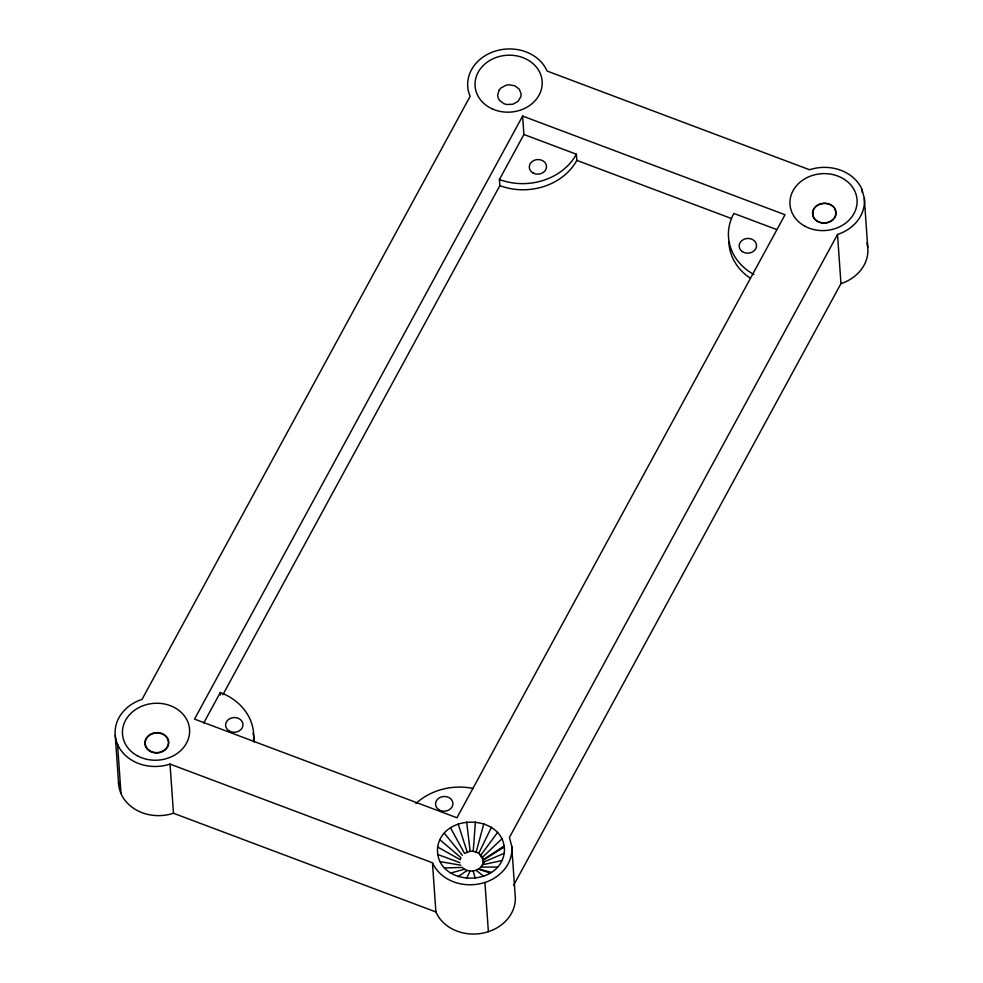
<?xml version="1.0" encoding="UTF-8"?>
<svg xmlns="http://www.w3.org/2000/svg" width="983" height="983" viewBox="0 0 983 983"><rect width="100%" height="100%" fill="white"/><g stroke="black" fill="none" stroke-linecap="round" stroke-linejoin="round"><path stroke-width="1.47" d="M504.23 853.305C508.1 815.251 443.554 810.803 437.656 847.014C433.859 885.351 498.246 889.234 504.23 853.305L483.255 862.263C481.437 871.454 468.326 873.924 462.317 867.424L444.242 867.964M483.255 862.263L482.53 857.188L478.844 853.158L473.228 851.278L470.157 851.327L464.529 853.404L450.57 827.907M473.228 851.278L475.416 821.825M476.19 851.892L483.882 823.607M478.844 853.158L491.463 827.195M466.47 878.483L470.095 871.11M522.624 116.055L194.523 719.101L456.948 817.782L785.036 214.749L522.624 116.055L523.914 134.487L499.425 179.496L499.856 185.64L222.92 694.637M203.739 722.972L220.303 692.536A57.96 49.089 -4 0 1 253.454 741.121M120.995 793.527L117.555 744.364A40.979 34.712 -4 0 1 142.043 699.368L470.132 96.322A40.979 34.712 -4 0 1 494.621 51.313A40.979 34.712 -4 0 1 547.101 71.059L809.525 169.74A40.979 34.712 -4 0 1 862.005 189.473L864.315 198.271A40.979 34.712 -4 0 1 837.528 234.47L509.427 837.442L511.725 846.203L515.178 895.488A40.979 34.712 -4 0 1 483.243 933.051A40.979 34.712 -4 0 1 435.899 911.941L173.475 813.26A40.979 34.712 -4 0 1 118.525 781.694M513.593 885.327L840.957 283.632A40.979 34.712 -4 0 0 866.945 242.961M481.006 854.952L497.644 832.355M482.53 857.188L502.018 838.72M458.004 876.713L467.134 870.483M483.317 859.683L504.254 845.859M484.177 862.927L483.255 860.137L504.254 847.002M450.423 873.125L464.48 869.23M482.444 864.794L501.944 860.53M480.908 867.08L497.533 867.043M439.868 861.6L460.781 865.2M478.733 868.96L491.316 872.413M478.365 869.144L490.112 873.015M437.632 854.448L459.995 862.693M523.914 134.487L576.394 154.233L576.824 160.376L731.413 218.509M776.398 229.444L733.846 213.434A57.96 49.089 -4 0 0 753.936 274.54M117.555 744.364A40.979 34.712 -4 0 0 170.034 764.098L432.459 862.791L435.899 911.941M437.656 847.014L460.314 859.732L460.806 857.557L439.942 839.789M476.128 870.324L483.71 876.258M444.353 833.277L462.354 855.284M479.163 853.551L483.255 860.137M458.176 824.049L467.195 852.052M473.167 871.049L475.231 878.335M466.655 821.985L470.157 851.327M864.315 198.271L867.756 247.446M862.005 189.473L862.214 192.459M837.528 234.47L840.957 283.632M488.379 931.687L484.938 882.525A40.954 34.294 -6.6 0 0 508.051 863.983A40.979 34.712 -4 0 0 511.725 846.203M220.303 692.536L220.475 694.993M170.034 764.098L173.475 813.26M115.244 735.554L118.685 784.717M576.824 160.376A57.96 49.089 -4 0 1 499.856 185.64M576.394 154.233A57.96 49.089 -4 0 1 499.425 179.496M749.525 277.685A57.96 49.089 -4 0 1 728.882 242.162M253.098 733.195A57.96 49.089 -4 0 1 254.155 742.116M415.883 803.541A57.96 49.089 -4 0 1 472.749 788.378M484.938 882.39A40.979 34.712 -4 0 1 432.446 862.656M812.757 214.257L812.72 215.351C815.841 225.353 831.36 225.426 835.476 216.162L835.869 210.989C832.761 200.999 817.242 200.925 813.125 210.178L812.757 214.257L813.715 217.808C819.183 226.323 834.53 223.952 836.066 213.594L834.874 208.531C829.406 200.016 814.059 202.387 812.523 212.746L812.757 214.257M498.971 90.325L497.644 95.388L498.16 97.944L499.462 100.291L503.935 103.694L506.823 104.53L512.905 104.198L518.053 101.335L520.867 96.703L521.15 94.098L519.331 89.207L514.846 85.804L508.911 84.784L505.876 85.288L500.74 88.163L498.971 90.325M533.007 172.959A8.614 7.299 -4 0 0 546.487 167.282A8.614 7.299 -4 0 0 534.224 160.327A8.614 7.299 -4 0 0 533.007 172.959M228.707 730.652A8.687 7.36 -4 0 0 242.85 726.019A8.687 7.36 -4 0 0 231.324 718.032A8.687 7.36 -4 0 0 228.707 730.652M742.263 251.562A8.687 7.36 -4 0 0 756.394 246.917A8.687 7.36 -4 0 0 744.868 238.943A8.687 7.36 -4 0 0 742.263 251.562M438.651 809.599A8.687 7.36 -4 0 0 452.782 804.966A8.687 7.36 -4 0 0 441.269 796.98A8.687 7.36 -4 0 0 438.651 809.599M149.367 750.471A11.587 9.818 -4 0 0 168.216 744.278A11.587 9.818 -4 0 0 152.857 733.637A11.587 9.818 -4 0 0 149.367 750.471M804.868 226.176A33.619 28.47 -4 0 0 857.041 203.309A33.619 28.47 -4 0 0 808.653 176.854A33.619 28.47 -4 0 0 804.868 226.176M493.048 109.236A33.619 28.47 -4 0 0 542.186 81.847A33.619 28.47 -4 0 0 490.64 59.975A33.619 28.47 -4 0 0 493.048 109.236M137.78 756.013A33.619 28.47 -4 0 0 189.584 732.532A33.619 28.47 -4 0 0 140.753 706.666A33.619 28.47 -4 0 0 137.78 756.013M150.301 751.454A11.993 10.162 -4 0 0 168.781 743.074A11.993 10.162 -4 0 0 151.357 733.846A11.993 10.162 -4 0 0 150.301 751.454"/></g></svg>
